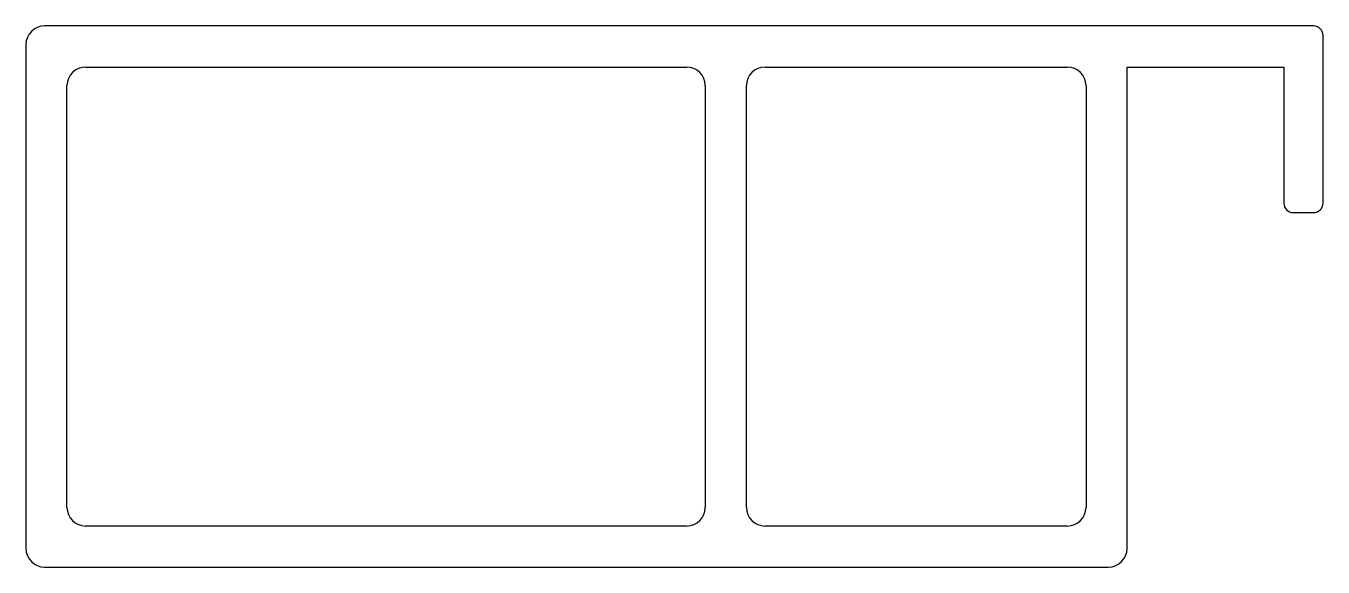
# Model space of a CAD drawing. Extents: x 1522.7 to 1557.4, y 2009.1 to 2023.6.
import ezdxf

# ---------------------------------------------------------------- set-up
doc = ezdxf.new("R2010")
doc.units = 0
doc.layers.get('0').update_dxf_attribs({"linetype": 'CONTINUOUS'})

msp = doc.modelspace()

# ---------------------------------------------------------------- linework, layer by layer
for p, q in [((1557.166, 2023.604), (1523.166, 2023.604)), ((1557.416, 2018.854), (1557.416, 2023.354)), ((1522.666, 2023.104), (1522.666, 2009.604)), ((1524.266, 2022.504), (1540.366, 2022.504)), ((1542.466, 2022.504), (1550.566, 2022.504)), ((1552.166, 2009.604), (1552.166, 2022.504)), ((1552.166, 2022.504), (1556.366, 2022.504)), ((1556.366, 2022.504), (1556.366, 2018.854)), ((1523.766, 2010.704), (1523.766, 2022.004)), ((1540.866, 2022.004), (1540.866, 2010.704)), ((1541.966, 2010.704), (1541.966, 2022.004)), ((1551.066, 2022.004), (1551.066, 2010.704)), ((1556.616, 2018.604), (1557.166, 2018.604)), ((1540.366, 2010.204), (1524.266, 2010.204)), ((1550.566, 2010.204), (1542.466, 2010.204)), ((1523.166, 2009.104), (1551.666, 2009.104))]:
    msp.add_line(p, q)
for centre, radius, start, end in [((1523.166, 2023.104), 0.5, 90, 180), ((1557.166, 2023.354), 0.25, 0, 90), ((1524.266, 2022.004), 0.5, 90, 180), ((1540.366, 2022.004), 0.5, 0, 90), ((1542.466, 2022.004), 0.5, 90, 180), ((1550.566, 2022.004), 0.5, 0, 90), ((1556.616, 2018.854), 0.25, 180, 270), ((1557.166, 2018.854), 0.25, 270, 360), ((1524.266, 2010.704), 0.5, 180, 270), ((1540.366, 2010.704), 0.5, 270, 0), ((1542.466, 2010.704), 0.5, 180, 270), ((1550.566, 2010.704), 0.5, 270, 360), ((1523.166, 2009.604), 0.5, 180, 270), ((1551.666, 2009.604), 0.5, 270, 0)]:
    msp.add_arc(centre, radius, start, end)

doc.saveas('drawing.dxf')
